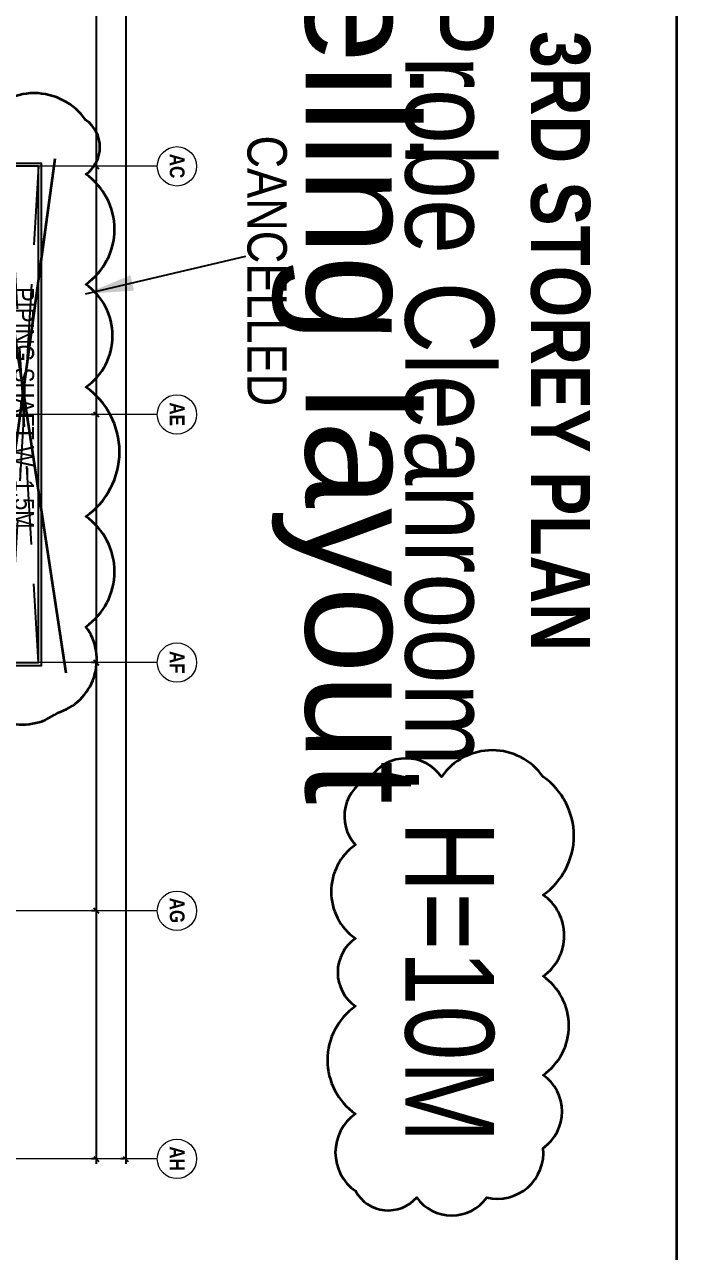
# Model space of a CAD drawing. Extents: x -14231 to 516634, y -267190 to 70805.
# Drawn here: x 483507 to 516634, y -141194 to -78894 of the extents above; entities that cross this region are included whole.
import ezdxf

# ---------------------------------------------------------------- set-up
doc = ezdxf.new("R2010")
doc.units = 0
doc.header["$LTSCALE"] = 8
doc.linetypes.add('IDA - Grid Line', pattern=[3500, 2000, -500, 500, -500])
doc.linetypes.add('IDA - Hidden 2-1', pattern=[750, 500, -250])
doc.layers.get('0').update_dxf_attribs({"color": 1, "linetype": 'CONTINUOUS'})
doc.layers.get('Defpoints').update_dxf_attribs({"linetype": 'CONTINUOUS'})
doc.layers.add('00-MEP Layout', color=7, linetype='CONTINUOUS')
doc.layers.add('CTCI', color=4, linetype='CONTINUOUS')
for name, color, linetype, lineweight in [('A-_ANOTGRID_E', 7, 'CONTINUOUS', 9), ('A-_FLOR----_E', 7, 'CONTINUOUS', 9), ('A-_WALL----_E', 7, 'CONTINUOUS', 9), ('A-_WALL----_H', 7, 'CONTINUOUS', 9), ('A-ANOT----_D', 7, 'CONTINUOUS', 9)]:
    doc.layers.add(name, color=color, linetype=linetype, lineweight=lineweight)
doc.styles.add('Arial', font='arial.ttf', dxfattribs={"width": 0.8, "height": 0.25})
doc.styles.add('Arial Narrow', font='ARIALN.TTF', dxfattribs={"height": 0.2})
doc.styles.add('Arial Narrow_2', font='ARIALN.TTF', dxfattribs={"width": 0.8, "height": 0.22})
doc.styles.add('Arial Narrow_B', font='ARIALNB.TTF', dxfattribs={"height": 750})
doc.styles.add('Site Area', font='arial.ttf', dxfattribs={"width": 0.8})
doc.dimstyles.new('IDA_-_Arial_-_2_5mm_-_Black_-_Diagonal', dxfattribs={"dimscale": 304.8, "dimtxt": 639.644359, "dimasz": 0.82021, "dimexe": 0.82021, "dimexo": 0.82021, "dimgap": 0, "dimtad": 1, "dimdec": 0, "dimzin": 0, "dimdsep": 46, "dimtxsty": 'Arial Narrow_2', "dimblk1": 'OBLIQUE', "dimblk2": 'OBLIQUE', "dimsah": 1, "dimcen": 0.09, "dimdle": 0.82021, "dimazin": 0, "dimtfac": 1, "dimtdec": 4, "dimtix": 1, "dimtmove": 0, "dimatfit": 3, "dimfxl": 1, "dimtvp": 1, "dimtolj": 1, "dimtzin": 0, "dimarcsym": 2})

# ---------------------------------------------------------------- blocks, each defined once
blk = doc.blocks.new('Grid - 4 mm Dia-V112-PH1 LEVEL 3 - PROBE')
at = {"layer": 'A-_ANOTGRID_E'}
blk.add_circle((0, 0), 4, dxfattribs=at)
blk = doc.blocks.new('1659_F10N-PROBE_A_PH2_R25_rvt-1-PH1 LEVEL 3 - PROBE')
at = {"layer": 'A-_WALL----_H', "true_color": 0x808080}
h = blk.add_hatch(dxfattribs=at)
h.set_pattern_fill('FP_107', color=8, style=0, pattern_type=2)
h.set_pattern_definition([(0, (0, 0), (635, 635), [79.375, -555.625]), (90, (0, 0), (-635, 635), [79.375, -555.625]), (135, (79.38, 0), (-635.00027, 0), [112.253, -785.772]), (0, (79.4, 357.2), (635, 635), [79.375, -555.625]), (45, (119.06, 317.5), (0, 635.00027), [56.127, -841.899]), (135, (119.06, 317.5), (-635.00027, 0), [56.127, -841.899]), (0, (317.5, 515.94), (635, 635), [112.253, -522.747]), (45, (317.5, 515.94), (0, 635.00027), [79.375, -818.651]), (135, (429.75, 515.94), (-635.00027, 0), [79.375, -818.651]), (90, (436.56, 158.75), (-635, 635), [79.375, -555.625]), (45, (436.56, 158.75), (0, 635.00027), [56.127, -841.899]), (135, (476.25, 198.44), (-635.00027, 0), [56.127, -841.899]), (0, (79.4, 158.75), (635, 635), [39.687, -531.812]), (0, (555.6, 317.5), (635, 635), [39.687, -531.812]), (90, (357.2, 396.9), (-635, 635), [39.687, -531.813]), (135, (436.56, 39.7), (-635.00027, 0), [56.127, -841.899]), (135, (158.75, 476.25), (-635.00027, 0), [56.127, -841.899]), (45, (297.66, 208.36), (0, 635.00027), [56.127, -841.899]), (90, (218.3, 79.4), (-635, 635), [9.922, -625.078]), (90, (248.05, 347.27), (-635, 635), [9.922, -625.078]), (90, (545.7, 456.4), (-635, 635), [9.922, -625.078]), (90, (555.6, 119.06), (-635, 635), [9.922, -625.078])])
h.paths.add_polyline_path([(867237, 413356), (867237, 424538), (867037, 424538), (867037, 413356)])
at = {"layer": 'A-_FLOR----_E'}
blk.add_line((867237, 413356), (889037, 413356), dxfattribs=at)
at = {"layer": 'A-_WALL----_E'}
for p, q in [((867037, 424538), (867037, 413356)), ((867237, 413356), (867237, 424538)), ((867037, 413356), (867237, 413356)), ((889037, 413256), (889237, 413256))]:
    blk.add_line(p, q, dxfattribs=at)
blk = doc.blocks.new('_Oblique')
at = {"color": 0, "linetype": 'ByBlock', "lineweight": -2}
blk.add_line((-0.5, -0.5), (0.5, 0.5), dxfattribs=at)
blk = doc.blocks.new('*D262')
at = {"layer": 'A-ANOT----_D', "color": 0, "lineweight": -2, "transparency": 16777216}
for p, q in [((488578, -60894), (488402, -60894)), ((488652, -60644), (488652, -136744)), ((488578, -136494), (488402, -136494))]:
    blk.add_line(p, q, dxfattribs=at)
at = {"layer": 'Defpoints', "color": 0, "transparency": 16777216}
for p in [(488828, -60894), (488652, -136494), (488828, -136494)]:
    blk.add_point(p, dxfattribs=at)
at = {"layer": 'A-ANOT----_D', "color": 0, "lineweight": -2, "transparency": 16777216, "xscale": 250, "yscale": 250, "zscale": 250}
for p, rotation in [((488652, -60894), 90), ((488652, -136494), 270)]:
    blk.add_blockref('_Oblique', p, dxfattribs=dict(at, rotation=rotation))
at = {"layer": 'A-ANOT----_D', "color": 0, "transparency": 16777216, "insert": (488651, -98694), "char_height": 0.22, "width": 2375.82, "attachment_point": 5, "rotation": 90, "style": 'Arial Narrow_2'}
blk.add_mtext('\\A1;75600', dxfattribs=at)
blk = doc.blocks.new('*D264')
at = {"layer": 'A-ANOT----_D', "color": 0, "lineweight": -2, "transparency": 16777216}
for p, q in [((487078, -73494), (486902, -73494)), ((487152, -73244), (487152, -86344)), ((487078, -86094), (486902, -86094))]:
    blk.add_line(p, q, dxfattribs=at)
at = {"layer": 'Defpoints', "color": 0, "transparency": 16777216}
for p in [(487328, -73494), (487152, -86094), (487328, -86094)]:
    blk.add_point(p, dxfattribs=at)
at = {"layer": 'A-ANOT----_D', "color": 0, "lineweight": -2, "transparency": 16777216, "xscale": 250, "yscale": 250, "zscale": 250}
for p, rotation in [((487152, -73494), 90), ((487152, -86094), 270)]:
    blk.add_blockref('_Oblique', p, dxfattribs=dict(at, rotation=rotation))
at = {"layer": 'A-ANOT----_D', "color": 0, "transparency": 16777216, "insert": (487151, -79794), "char_height": 0.22, "width": 2375.82, "attachment_point": 5, "rotation": 90, "style": 'Arial Narrow_2'}
blk.add_mtext('\\A1;12600', dxfattribs=at)
blk = doc.blocks.new('*D265')
at = {"layer": 'A-ANOT----_D', "color": 0, "lineweight": -2, "transparency": 16777216}
for p, q in [((487152, -85844), (487152, -98944)), ((487078, -86094), (486902, -86094)), ((487078, -98694), (486902, -98694))]:
    blk.add_line(p, q, dxfattribs=at)
at = {"layer": 'Defpoints', "color": 0, "transparency": 16777216}
for p in [(487328, -86094), (487152, -98694), (487328, -98694)]:
    blk.add_point(p, dxfattribs=at)
at = {"layer": 'A-ANOT----_D', "color": 0, "lineweight": -2, "transparency": 16777216, "xscale": 250, "yscale": 250, "zscale": 250}
for p, rotation in [((487152, -86094), 90), ((487152, -98694), 270)]:
    blk.add_blockref('_Oblique', p, dxfattribs=dict(at, rotation=rotation))
at = {"layer": 'A-ANOT----_D', "color": 0, "transparency": 16777216, "insert": (487151, -92394), "char_height": 0.22, "width": 2375.82, "attachment_point": 5, "rotation": 90, "style": 'Arial Narrow_2'}
blk.add_mtext('\\A1;12600', dxfattribs=at)
blk = doc.blocks.new('*D266')
at = {"layer": 'A-ANOT----_D', "color": 0, "lineweight": -2, "transparency": 16777216}
for p, q in [((487078, -98694), (486902, -98694)), ((487152, -98444), (487152, -111544)), ((487078, -111294), (486902, -111294))]:
    blk.add_line(p, q, dxfattribs=at)
at = {"layer": 'Defpoints', "color": 0, "transparency": 16777216}
for p in [(487328, -98694), (487152, -111294), (487328, -111294)]:
    blk.add_point(p, dxfattribs=at)
at = {"layer": 'A-ANOT----_D', "color": 0, "lineweight": -2, "transparency": 16777216, "xscale": 250, "yscale": 250, "zscale": 250}
for p, rotation in [((487152, -98694), 90), ((487152, -111294), 270)]:
    blk.add_blockref('_Oblique', p, dxfattribs=dict(at, rotation=rotation))
at = {"layer": 'A-ANOT----_D', "color": 0, "transparency": 16777216, "insert": (487151, -104994), "char_height": 0.22, "width": 2375.82, "attachment_point": 5, "rotation": 90, "style": 'Arial Narrow_2'}
blk.add_mtext('\\A1;12600', dxfattribs=at)
blk = doc.blocks.new('*D267')
at = {"layer": 'A-ANOT----_D', "color": 0, "lineweight": -2, "transparency": 16777216}
for p, q in [((487078, -111294), (486902, -111294)), ((487152, -111044), (487152, -124144)), ((487078, -123894), (486902, -123894))]:
    blk.add_line(p, q, dxfattribs=at)
at = {"layer": 'Defpoints', "color": 0, "transparency": 16777216}
for p in [(487328, -111294), (487152, -123894), (487328, -123894)]:
    blk.add_point(p, dxfattribs=at)
at = {"layer": 'A-ANOT----_D', "color": 0, "lineweight": -2, "transparency": 16777216, "xscale": 250, "yscale": 250, "zscale": 250}
for p, rotation in [((487152, -111294), 90), ((487152, -123894), 270)]:
    blk.add_blockref('_Oblique', p, dxfattribs=dict(at, rotation=rotation))
at = {"layer": 'A-ANOT----_D', "color": 0, "transparency": 16777216, "insert": (487151, -117594), "char_height": 0.22, "width": 2375.82, "attachment_point": 5, "rotation": 90, "style": 'Arial Narrow_2'}
blk.add_mtext('\\A1;12600', dxfattribs=at)
blk = doc.blocks.new('*D268')
at = {"layer": 'A-ANOT----_D', "color": 0, "lineweight": -2, "transparency": 16777216}
for p, q in [((487078, -123894), (486902, -123894)), ((487152, -123644), (487152, -136744)), ((487078, -136494), (486902, -136494))]:
    blk.add_line(p, q, dxfattribs=at)
at = {"layer": 'Defpoints', "color": 0, "transparency": 16777216}
for p in [(487328, -123894), (487152, -136494), (487328, -136494)]:
    blk.add_point(p, dxfattribs=at)
at = {"layer": 'A-ANOT----_D', "color": 0, "lineweight": -2, "transparency": 16777216, "xscale": 250, "yscale": 250, "zscale": 250}
for p, rotation in [((487152, -123894), 90), ((487152, -136494), 270)]:
    blk.add_blockref('_Oblique', p, dxfattribs=dict(at, rotation=rotation))
at = {"layer": 'A-ANOT----_D', "color": 0, "transparency": 16777216, "insert": (487151, -130194), "char_height": 0.22, "width": 2375.82, "attachment_point": 5, "rotation": 90, "style": 'Arial Narrow_2'}
blk.add_mtext('\\A1;12600', dxfattribs=at)
blk = doc.blocks.new('PIPING SHAFT-02')
at = {"layer": 'CTCI', "color": 5, "linetype": 'IDA - Hidden 2-1'}
for p, q in [((-600, 2700), (24600, 1200)), ((24600, 2700), (-600, 1200))]:
    blk.add_line(p, q, dxfattribs=at)
at = {"layer": 'CTCI', "color": 5}
for points in [[(-750, 1050), (24750, 1050), (24750, 2850), (-750, 2850)], [(-600, 1200), (24600, 1200), (24600, 2700), (-600, 2700)]]:
    blk.add_lwpolyline(points, close=True, dxfattribs=at)
at = {"color": 5, "lineweight": 53, "insert": (5529, 2478), "char_height": 1000, "width": 12873.67, "attachment_point": 1, "style": 'Site Area'}
blk.add_mtext('PIPING SHAFT W=1.5M', dxfattribs=at)

msp = doc.modelspace()

# ---------------------------------------------------------------- linework, layer by layer
at = {"layer": '00-MEP Layout', "color": 30, "lineweight": 35, "true_color": 0xf26722}
for p, q in [((485621.5, -111824.4), (481551.3, -85006.8)), ((485042.2, -85705.5), (481458.2, -111978.6))]:
    msp.add_line(p, q, dxfattribs=at)
for points in [[(486624.7, -83749, 0.5205671), (481368.6, -83749, 0.5205671), (480666.9, -88395, 0.5205671), (480666.9, -91823.9, 0.5205671), (480666.9, -95665.9, 0.5205671), (480666.9, -100122.8, 0.5205671), (480666.9, -104696.8, 0.5205671), (480666.9, -108794.1, 0.5205671), (480666.9, -112417.2, 0.5205671), (485174.5, -113841.9, 0.5205671), (486624.7, -109469.1, 0.5205671), (486624.7, -103872, 0.5205671), (486624.7, -97304.4, 0.5205671), (486624.7, -92086.2, 0.5205671), (486624.7, -86492.6, 0.5205671)], [(509859.9, -117090.9, 0.5205671), (504691.1, -117090.9, 0.5205671), (501106.5, -117090.9, 0.5205671), (500317.6, -120551.9, 0.5205671), (500317.6, -125294.8, 0.5205671), (500317.6, -128746.8, 0.5205671), (500317.6, -134208.8, 0.5205671), (500317.6, -138121.1, 0.5205671), (503438, -138446, 0.5205671), (506990.1, -138446, 0.5205671), (509859.9, -135941.4, 0.5205671), (509859.9, -132242.3, 0.5205671), (509859.9, -127218.4, 0.5205671), (509859.9, -123088, 0.5205671)]]:
    msp.add_lwpolyline(points, format="xyb", close=True, dxfattribs=at)
at = {"layer": 'A-_ANOTGRID_E', "color": 8, "linetype": 'IDA - Grid Line', "true_color": 0x808080}
for p, q in [((490253.6, -86093.7), (402743.7, -86093.7)), ((490253.6, -98693.7), (402743.7, -98693.7)), ((490253.6, -111293.7), (402743.7, -111293.7)), ((490253.6, -123893.7), (402743.7, -123893.7)), ((490253.6, -136493.7), (402743.7, -136493.7))]:
    msp.add_line(p, q, dxfattribs=at)
at = {"layer": 'CTCI', "color": 2, "lineweight": 35}
msp.add_lwpolyline([(516634.3, -12938), (516634.3, -178925.7), (358283.8, -178925.7), (358283.8, -12938)], close=True, dxfattribs=at)

# ---------------------------------------------------------------- block references
at = {"lineweight": 5, "rotation": 270}
msp.add_blockref('1659_F10N-PROBE_A_PH2_R25_rvt-1-PH1 LEVEL 3 - PROBE', (69356.9, 806163.5), dxfattribs=at)
at = {"layer": 'A-_ANOTGRID_E', "lineweight": 5, "xscale": 249.9999999999999, "yscale": 249.9999999999999, "zscale": 249.9999999999999, "rotation": 89.99999999999999}
for p in [(491253.6, -86093.7), (491253.6, -98693.7), (491253.6, -111293.7), (491253.6, -123893.7), (491253.6, -136493.7)]:
    msp.add_blockref('Grid - 4 mm Dia-V112-PH1 LEVEL 3 - PROBE', p, dxfattribs=at)
at = {"layer": 'CTCI', "color": 5, "rotation": 270}
msp.add_blockref('PIPING SHAFT-02', (481513, -86693.7), dxfattribs=at)

# ---------------------------------------------------------------- texts
at = {"color": 3, "style": 'Arial'}
msp.add_text('Ceiling layout ', height=5700, rotation=270, dxfattribs=at).set_placement((497788.9, -70690.8))
at = {"color": 3, "lineweight": 53, "attachment_point": 1, "rotation": 270, "style": 'Site Area'}
for s, width, insert, char_height in [('F10E1-L30, Probe Cleanroom, H=10M', 101783.411, (507359.9, -49454.1), 4500), ('{\\fArial|b1|i0|c0|p34;3RD STOREY PLAN}', 50677.365, (512246.2, -79223.6), 3000)]:
    msp.add_mtext_dynamic_manual_height_columns(s, width=width, gutter_width=24254.8, heights=[0], dxfattribs=dict(at, insert=insert, char_height=char_height))
at = {"color": 5, "lineweight": 40, "insert": (496835.4, -84528.3), "char_height": 2000, "attachment_point": 1, "rotation": 270, "style": 'Arial Narrow'}
msp.add_mtext_dynamic_manual_height_columns('{\\C2;CANCELLED}', width=19318.415, gutter_width=10000, heights=[0], dxfattribs=at)
at = {"layer": 'A-_ANOTGRID_E', "char_height": 750, "attachment_point": 1, "rotation": 270, "style": 'Arial Narrow_B'}
for s, insert, width in [('AC', (491637.9, -85457.8), 1523.206), ('AE', (491637.9, -98081.5), 1463.08), ('AF', (491637.9, -110706.5), 1402.953), ('AG', (491637.9, -123232.8), 1583.333), ('AH', (491637.9, -135857.8), 1523.206)]:
    msp.add_mtext(s, dxfattribs=dict(at, insert=insert, width=width))

# ---------------------------------------------------------------- dimensions: what is measured, and where the dimension line sits
at = {"layer": 'A-ANOT----_D'}
for base, p1, p2, override, picture, middle in [((488651.5, -136493.7), (488828.3, -60893.7), (488828.3, -136493.7), {"dimpost": '<>', "dimfxl": 75600}, '*D262', (488651.4, -98693.7)), ((487151.5, -86093.7), (487328.3, -73493.7), (487328.3, -86093.7), {"dimpost": '<>', "dimfxl": 12600}, '*D264', (487151.4, -79793.7)), ((487151.5, -98693.7), (487328.3, -86093.7), (487328.3, -98693.7), {"dimpost": '<>', "dimfxl": 12600}, '*D265', (487151.4, -92393.7)), ((487151.5, -111293.7), (487328.3, -98693.7), (487328.3, -111293.7), {"dimpost": '<>', "dimfxl": 12600}, '*D266', (487151.4, -104993.7)), ((487151.5, -123893.7), (487328.3, -111293.7), (487328.3, -123893.7), {"dimpost": '<>', "dimfxl": 12600}, '*D267', (487151.4, -117593.7)), ((487151.5, -136493.7), (487328.3, -123893.7), (487328.3, -136493.7), {"dimpost": '<>', "dimfxl": 12600}, '*D268', (487151.4, -130193.7))]:
    dim = msp.add_linear_dim(base=base, p1=p1, p2=p2, angle=270, dimstyle='IDA_-_Arial_-_2_5mm_-_Black_-_Diagonal', override=override, dxfattribs=at)
    dim.commit()
    dim.dimension.update_dxf_attribs({"geometry": picture, "text_midpoint": middle})

# ---------------------------------------------------------------- leaders
at = {"layer": '00-MEP Layout', "color": 30, "lineweight": 35, "true_color": 0xf26722}
msp.add_leader([(486605.6, -92570), (494748.7, -90663.6)], dimstyle='IDA_-_Arial_-_2_5mm_-_Black_-_Diagonal', override={"dimasz": 8, "dimgap": 0, "dimtad": 0}, dxfattribs=at)

doc.saveas('drawing.dxf')
